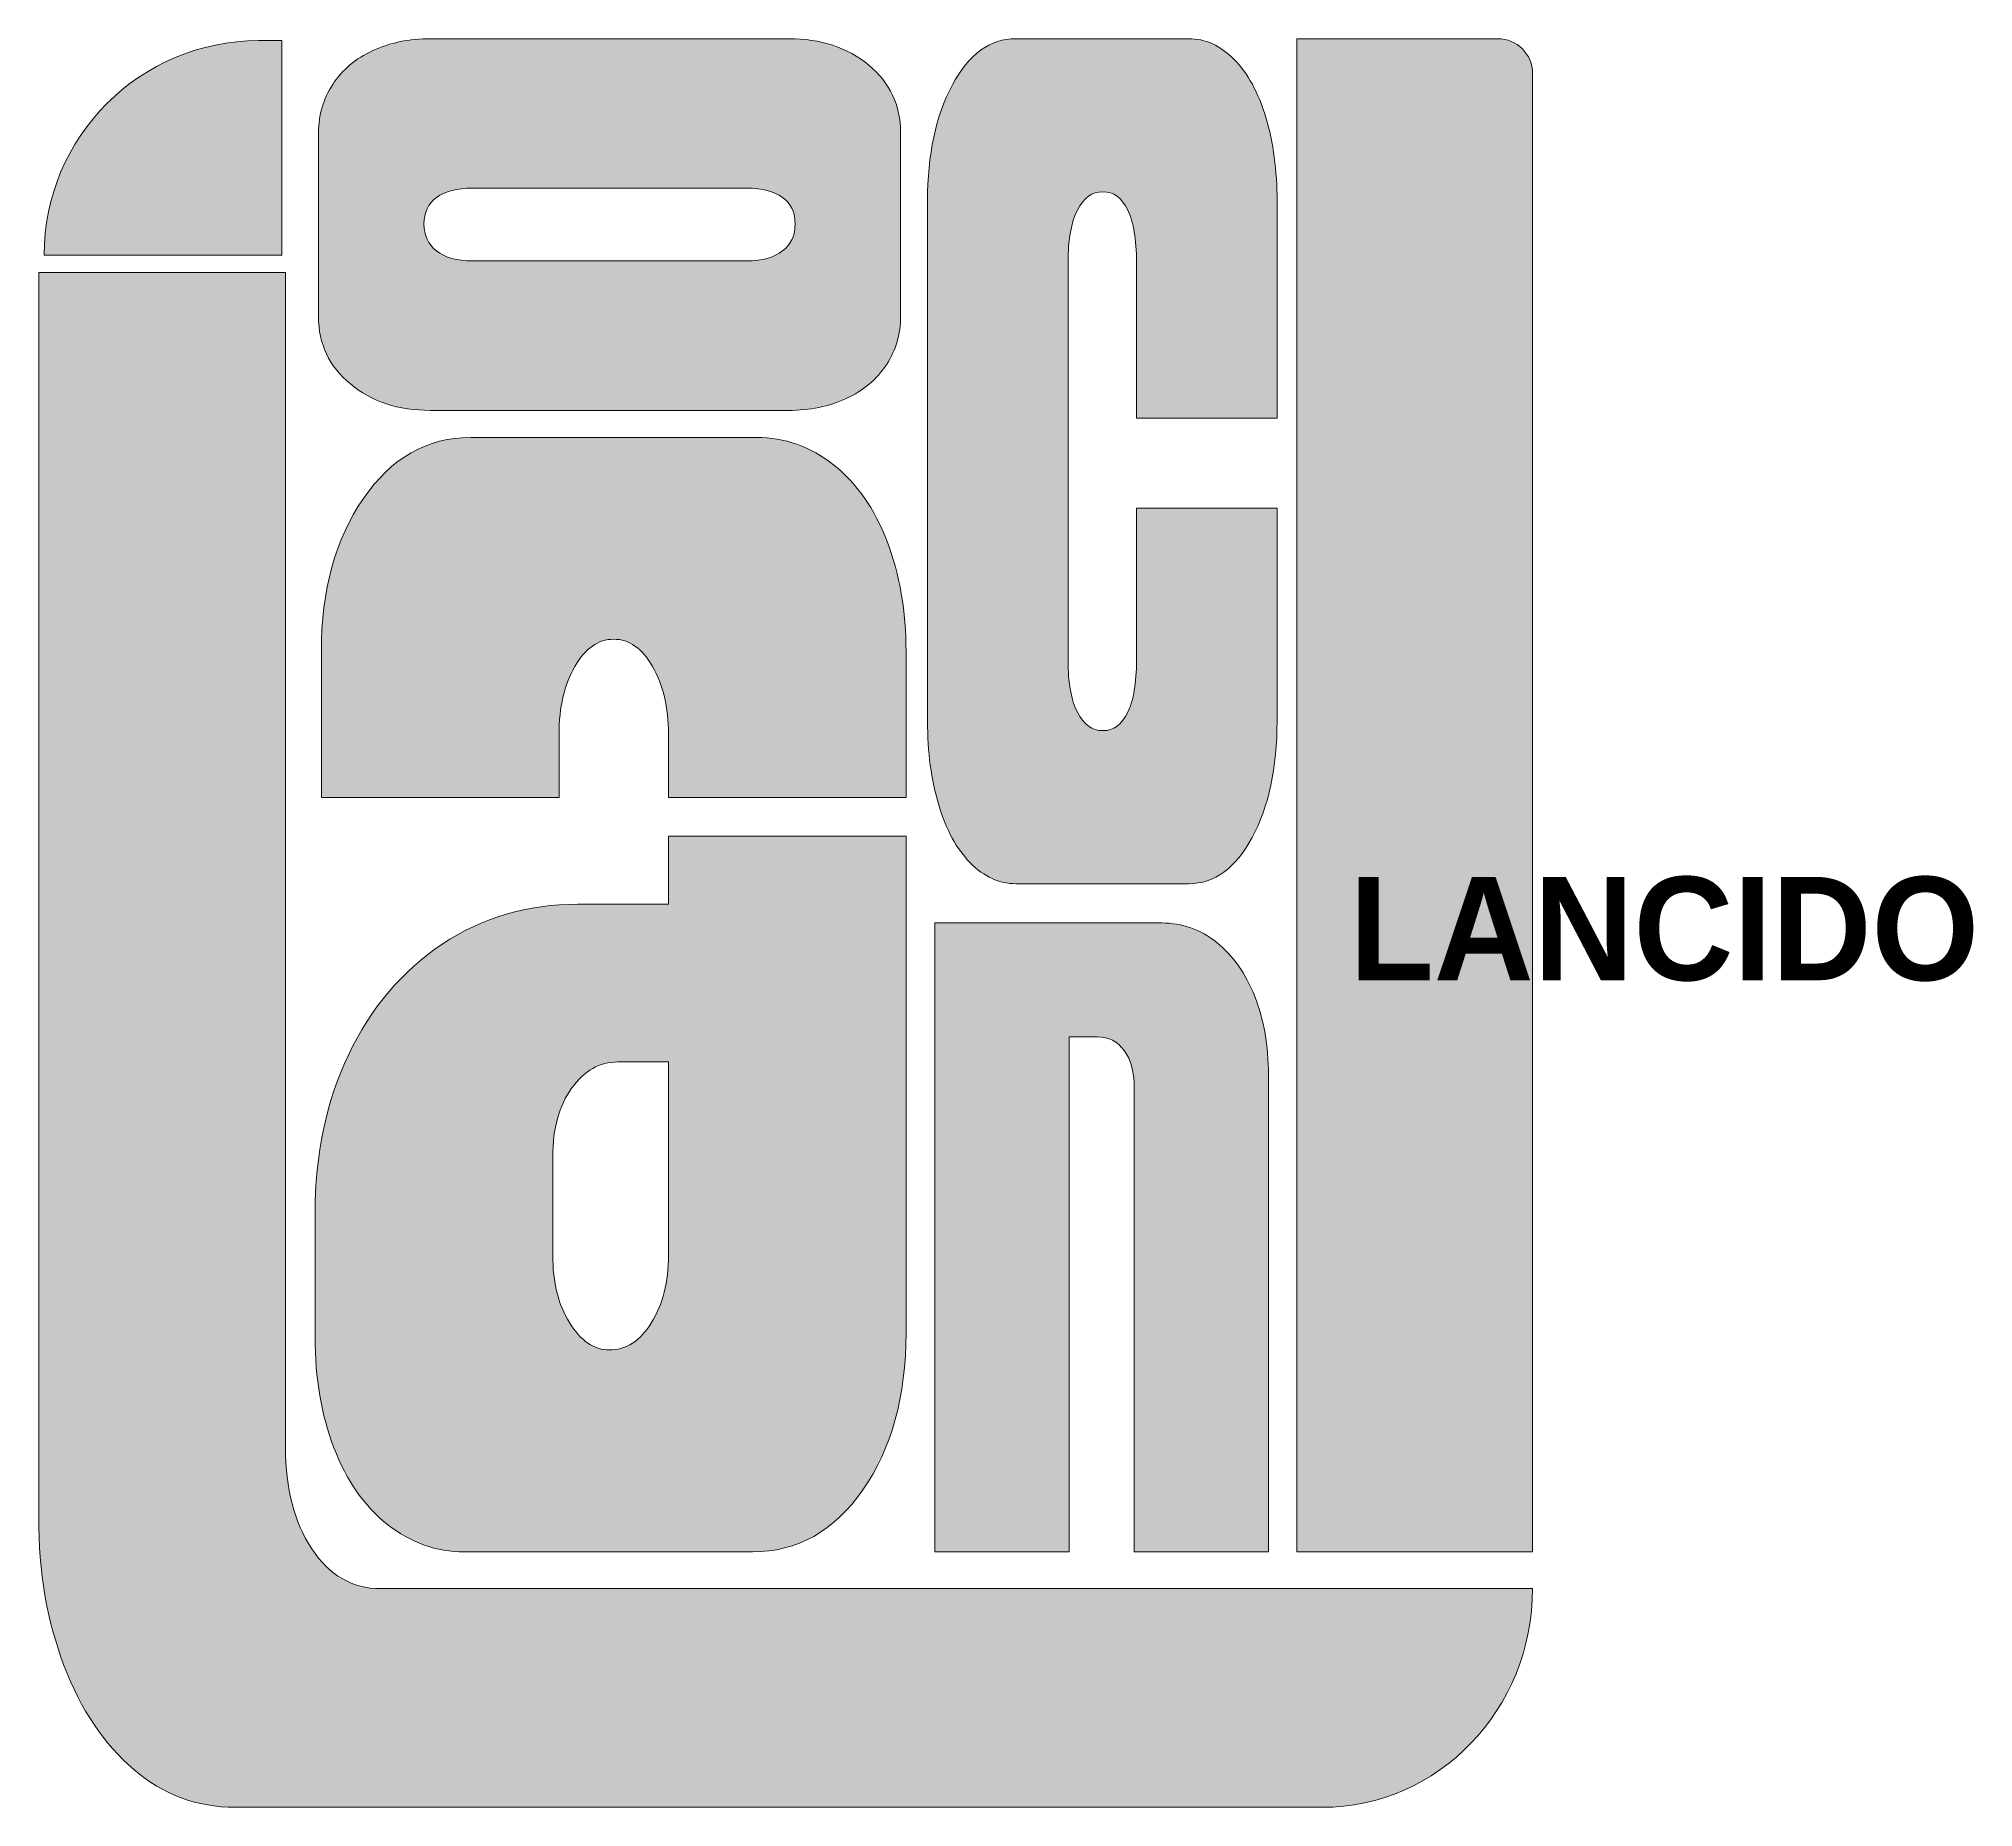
# Model space of a CAD drawing. Extents: x 445 to 1111, y -677 to -68.
import ezdxf

# ---------------------------------------------------------------- set-up
doc = ezdxf.new("R2010")
doc.units = 0
doc.header["$MEASUREMENT"] = 0
doc.layers.add('Layer 1', color=7, linetype='Continuous', lineweight=0)

msp = doc.modelspace()

# ---------------------------------------------------------------- hatches: boundary and pattern name
at = {"layer": 'Layer 1', "true_color": 0x9500ff, "transparency": 33554687}
h = msp.add_hatch(color=190, dxfattribs=at)
h.dxf.hatch_style = 2
edge = h.paths.add_edge_path()
edge.add_spline(control_points=[(528.69, -68.68), (528.69, -68.68), (520.73, -68.68), (520.73, -68.68), (479.97, -68.68), (446.93, -101.72), (446.93, -142.48), (446.93, -142.48), (446.93, -142.48), (446.93, -142.48), (446.93, -142.48), (528.69, -142.48), (528.69, -142.48), (528.69, -142.48), (528.69, -68.68), (528.69, -68.68)], knot_values=[0, 0, 0, 0, 1, 1, 1, 2, 2, 2, 3, 3, 3, 4, 4, 4, 5, 5, 5, 5], degree=3, periodic=0)
h = msp.add_hatch(color=190, dxfattribs=at)
h.dxf.hatch_style = 2
edge = h.paths.add_edge_path()
edge.add_spline(control_points=[(700.96, -141.05), (698.08, -143.33), (693.99, -144.48), (688.7, -144.48), (688.7, -144.48), (594.24, -144.48), (594.24, -144.48), (588.96, -144.48), (584.86, -143.33), (581.96, -141.05), (579.06, -138.8), (577.6, -135.67), (577.6, -131.74), (577.6, -127.8), (579.06, -124.74), (581.96, -122.62), (584.86, -120.52), (588.96, -119.43), (594.24, -119.43), (594.24, -119.43), (688.7, -119.43), (688.7, -119.43), (693.99, -119.43), (698.08, -120.52), (700.96, -122.62), (703.86, -124.74), (705.32, -127.8), (705.32, -131.74), (705.32, -135.67), (703.86, -138.8), (700.96, -141.05)], knot_values=[0, 0, 0, 0, 1, 1, 1, 2, 2, 2, 3, 3, 3, 4, 4, 4, 5, 5, 5, 6, 6, 6, 7, 7, 7, 8, 8, 8, 9, 9, 9, 10, 10, 10, 10], degree=3, periodic=0)
edge = h.paths.add_edge_path()
edge.add_spline(control_points=[(730.63, -77.1), (723.33, -71.03), (714.13, -68), (703.04, -68), (703.04, -68), (579.88, -68), (579.88, -68), (572.58, -68), (565.96, -69.37), (560.05, -72.09), (554.12, -74.82), (549.52, -78.69), (546.24, -83.71), (542.99, -88.71), (541.33, -94.25), (541.33, -100.31), (541.33, -100.31), (541.33, -163.6), (541.33, -163.6), (541.33, -173.01), (545, -180.75), (552.31, -186.82), (559.61, -192.88), (568.79, -195.91), (579.88, -195.91), (579.88, -195.91), (703.04, -195.91), (703.04, -195.91), (710.36, -195.91), (716.96, -194.54), (722.89, -191.82), (728.8, -189.1), (733.4, -185.23), (736.68, -180.22), (739.95, -175.2), (741.59, -169.67), (741.59, -163.6), (741.59, -163.6), (741.59, -100.31), (741.59, -100.31), (741.59, -90.93), (737.94, -83.18), (730.63, -77.1)], knot_values=[0, 0, 0, 0, 1, 1, 1, 2, 2, 2, 3, 3, 3, 4, 4, 4, 5, 5, 5, 6, 6, 6, 7, 7, 7, 8, 8, 8, 9, 9, 9, 10, 10, 10, 11, 11, 11, 12, 12, 12, 13, 13, 13, 14, 14, 14, 14], degree=3, periodic=0)
h = msp.add_hatch(color=190, dxfattribs=at)
h.dxf.hatch_style = 2
edge = h.paths.add_edge_path()
edge.add_spline(control_points=[(871.1, -198.57), (871.1, -198.57), (871.1, -123.97), (871.1, -123.97), (871.1, -113.35), (869.81, -103.76), (867.25, -95.15), (864.68, -86.57), (861.03, -79.88), (856.34, -75.13), (851.62, -70.39), (846.42, -68), (840.71, -68), (840.71, -68), (781.23, -68), (781.23, -68), (772.37, -68), (765.09, -73.31), (759.4, -83.91), (753.69, -94.51), (750.84, -107.88), (750.84, -123.97), (750.84, -123.97), (750.84, -302.8), (750.84, -302.8), (750.84, -313.43), (752.12, -323.03), (754.69, -331.62), (757.26, -340.21), (760.89, -346.89), (765.6, -351.65), (770.31, -356.4), (775.52, -358.77), (781.23, -358.77), (781.23, -358.77), (840.71, -358.77), (840.71, -358.77), (849.54, -358.77), (856.82, -353.48), (862.53, -342.86), (868.24, -332.26), (871.1, -318.92), (871.1, -302.8), (871.1, -302.8), (871.1, -229.55), (871.1, -229.55), (871.1, -229.55), (822.74, -229.55), (822.74, -229.55), (822.74, -229.55), (822.74, -281.96), (822.74, -281.96), (822.74, -289.64), (821.72, -295.59), (819.73, -299.79), (817.74, -304), (814.89, -306.1), (811.19, -306.1), (807.47, -306.1), (804.55, -304), (802.4, -299.79), (800.26, -295.59), (799.2, -289.64), (799.2, -281.96), (799.2, -281.96), (799.2, -144.81), (799.2, -144.81), (799.2, -137.14), (800.26, -131.18), (802.4, -126.98), (804.55, -122.77), (807.47, -120.67), (811.19, -120.67), (814.89, -120.67), (817.74, -122.77), (819.73, -126.98), (821.72, -131.18), (822.74, -137.14), (822.74, -144.81), (822.74, -144.81), (822.74, -198.57), (822.74, -198.57), (822.74, -198.57), (871.1, -198.57), (871.1, -198.57)], knot_values=[0, 0, 0, 0, 1, 1, 1, 2, 2, 2, 3, 3, 3, 4, 4, 4, 5, 5, 5, 6, 6, 6, 7, 7, 7, 8, 8, 8, 9, 9, 9, 10, 10, 10, 11, 11, 11, 12, 12, 12, 13, 13, 13, 14, 14, 14, 15, 15, 15, 16, 16, 16, 17, 17, 17, 18, 18, 18, 19, 19, 19, 20, 20, 20, 21, 21, 21, 22, 22, 22, 23, 23, 23, 24, 24, 24, 25, 25, 25, 26, 26, 26, 27, 27, 27, 28, 28, 28, 28], degree=3, periodic=0)
h = msp.add_hatch(color=190, dxfattribs=at)
h.dxf.hatch_style = 2
edge = h.paths.add_edge_path()
edge.add_spline(control_points=[(959, -588.68), (959, -588.68), (877.85, -588.68), (877.85, -588.68), (877.85, -588.68), (877.85, -68), (877.85, -68), (877.85, -68), (947, -68), (947, -68), (953.63, -68), (959, -73.37), (959, -80), (959, -80), (959, -588.68), (959, -588.68)], knot_values=[0, 0, 0, 0, 1, 1, 1, 2, 2, 2, 3, 3, 3, 4, 4, 4, 5, 5, 5, 5], degree=3, periodic=0)
h = msp.add_hatch(color=190, dxfattribs=at)
h.dxf.hatch_style = 2
edge = h.paths.add_edge_path()
edge.add_spline(control_points=[(562.69, -601.34), (552.95, -601.34), (545.05, -596.76), (539.03, -587.6), (532.99, -578.44), (529.98, -566.87), (529.98, -552.86), (529.98, -552.86), (529.98, -148.4), (529.98, -148.4), (529.98, -148.4), (445.06, -148.4), (445.06, -148.4), (445.06, -148.4), (445.06, -576.74), (445.06, -576.74), (445.06, -595.55), (447.94, -612.54), (453.76, -627.75), (459.56, -642.95), (467.55, -654.88), (477.77, -663.58), (487.97, -672.25), (499.57, -676.59), (512.58, -676.59), (512.58, -676.59), (886.61, -676.59), (886.61, -676.59), (906.62, -676.59), (924.7, -668.18), (937.8, -654.55), (950.9, -640.94), (959, -622.13), (959, -601.34), (959, -601.34), (562.69, -601.34), (562.69, -601.34)], knot_values=[0, 0, 0, 0, 1, 1, 1, 2, 2, 2, 3, 3, 3, 4, 4, 4, 5, 5, 5, 6, 6, 6, 7, 7, 7, 8, 8, 8, 9, 9, 9, 10, 10, 10, 11, 11, 11, 12, 12, 12, 12], degree=3, periodic=0)
h = msp.add_hatch(color=190, dxfattribs=at)
h.dxf.hatch_style = 2
edge = h.paths.add_edge_path()
edge.add_spline(control_points=[(736.94, -241.02), (732.6, -229.69), (726.45, -220.88), (718.49, -214.61), (710.54, -208.35), (701.73, -205.21), (692.08, -205.21), (692.08, -205.21), (593.69, -205.21), (593.69, -205.21), (578.73, -205.21), (566.43, -212.2), (556.78, -226.19), (547.13, -240.18), (542.3, -257.79), (542.3, -279.01), (542.3, -279.01), (542.3, -329.14), (542.3, -329.14), (542.3, -329.14), (624.08, -329.14), (624.08, -329.14), (624.08, -329.14), (624.08, -307.23), (624.08, -307.23), (624.08, -298.07), (625.87, -290.35), (629.5, -284.06), (633.11, -277.8), (637.58, -274.65), (642.89, -274.65), (648.18, -274.65), (652.65, -277.8), (656.28, -284.06), (659.88, -290.35), (661.7, -298.07), (661.7, -307.23), (661.7, -307.23), (661.7, -329.14), (661.7, -329.14), (661.7, -329.14), (743.45, -329.14), (743.45, -329.14), (743.45, -329.14), (743.45, -279.01), (743.45, -279.01), (743.45, -265.03), (741.28, -252.35), (736.94, -241.02)], knot_values=[0, 0, 0, 0, 1, 1, 1, 2, 2, 2, 3, 3, 3, 4, 4, 4, 5, 5, 5, 6, 6, 6, 7, 7, 7, 8, 8, 8, 9, 9, 9, 10, 10, 10, 11, 11, 11, 12, 12, 12, 13, 13, 13, 14, 14, 14, 15, 15, 15, 16, 16, 16, 16], degree=3, periodic=0)
edge = h.paths.add_edge_path()
edge.add_spline(control_points=[(661.7, -486.66), (661.7, -495.83), (659.75, -503.55), (655.9, -509.81), (652.03, -516.1), (647.22, -519.22), (641.43, -519.22), (636.12, -519.22), (631.53, -516.1), (627.68, -509.81), (623.81, -503.55), (621.91, -495.83), (621.91, -486.66), (621.91, -486.66), (621.91, -452.65), (621.91, -452.65), (621.91, -443.02), (624.08, -435.17), (628.41, -429.15), (632.75, -423.11), (638.06, -420.1), (644.33, -420.1), (644.33, -420.1), (661.7, -420.1), (661.7, -420.1), (661.7, -420.1), (661.7, -486.66), (661.7, -486.66)], knot_values=[0, 0, 0, 0, 1, 1, 1, 2, 2, 2, 3, 3, 3, 4, 4, 4, 5, 5, 5, 6, 6, 6, 7, 7, 7, 8, 8, 8, 9, 9, 9, 9], degree=3, periodic=0)
edge = h.paths.add_edge_path()
edge.add_spline(control_points=[(661.7, -365.83), (661.7, -365.83), (630.58, -365.83), (630.58, -365.83), (613.21, -365.83), (597.65, -370.41), (583.91, -379.58), (570.17, -388.74), (559.43, -401.4), (551.71, -417.55), (543.99, -433.73), (540.14, -451.92), (540.14, -472.19), (540.14, -472.19), (540.14, -514.88), (540.14, -514.88), (540.14, -528.87), (542.3, -541.55), (546.64, -552.86), (550.98, -564.21), (557.13, -573.02), (565.1, -579.28), (573.07, -585.54), (581.85, -588.69), (591.5, -588.69), (591.5, -588.69), (690.64, -588.69), (690.64, -588.69), (706.07, -588.69), (718.73, -581.56), (728.62, -567.33), (738.49, -553.12), (743.45, -535.13), (743.45, -513.44), (743.45, -513.44), (743.45, -342.42), (743.45, -342.42), (743.45, -342.42), (661.7, -342.42), (661.7, -342.42), (661.7, -342.42), (661.7, -365.83), (661.7, -365.83)], knot_values=[0, 0, 0, 0, 1, 1, 1, 2, 2, 2, 3, 3, 3, 4, 4, 4, 5, 5, 5, 6, 6, 6, 7, 7, 7, 8, 8, 8, 9, 9, 9, 10, 10, 10, 11, 11, 11, 12, 12, 12, 13, 13, 13, 14, 14, 14, 14], degree=3, periodic=0)
h = msp.add_hatch(color=190, dxfattribs=at)
h.dxf.hatch_style = 2
edge = h.paths.add_edge_path()
edge.add_spline(control_points=[(863.44, -397.61), (860.3, -389.71), (855.94, -383.51), (850.36, -379.02), (844.78, -374.53), (838.45, -372.29), (831.4, -372.29), (831.4, -372.29), (753.41, -372.29), (753.41, -372.29), (753.41, -372.29), (753.41, -588.69), (753.41, -588.69), (753.41, -588.69), (799.55, -588.69), (799.55, -588.69), (799.55, -588.69), (799.55, -411.49), (799.55, -411.49), (799.55, -411.49), (809.33, -411.49), (809.33, -411.49), (813.14, -411.49), (816.21, -413.06), (818.54, -416.18), (820.84, -419.32), (821.99, -423.75), (821.99, -429.46), (821.99, -429.46), (821.99, -588.69), (821.99, -588.69), (821.99, -588.69), (868.13, -588.69), (868.13, -588.69), (868.13, -588.69), (868.13, -424.54), (868.13, -424.54), (868.13, -414.5), (866.56, -405.51), (863.44, -397.61)], knot_values=[0, 0, 0, 0, 1, 1, 1, 2, 2, 2, 3, 3, 3, 4, 4, 4, 5, 5, 5, 6, 6, 6, 7, 7, 7, 8, 8, 8, 9, 9, 9, 10, 10, 10, 11, 11, 11, 12, 12, 12, 13, 13, 13, 13], degree=3, periodic=0)

# ---------------------------------------------------------------- linework, layer by layer
at = {"layer": 'Layer 1'}
for points, knots in [([(528.69, -68.68), (528.69, -68.68), (520.73, -68.68), (520.73, -68.68), (479.97, -68.68), (446.93, -101.72), (446.93, -142.48), (446.93, -142.48), (446.93, -142.48), (446.93, -142.48), (446.93, -142.48), (528.69, -142.48), (528.69, -142.48), (528.69, -142.48), (528.69, -68.68), (528.69, -68.68)], [0, 0, 0, 0, 1, 1, 1, 2, 2, 2, 3, 3, 3, 4, 4, 4, 5, 5, 5, 5]), ([(730.63, -77.1), (723.33, -71.03), (714.13, -68), (703.04, -68), (703.04, -68), (579.88, -68), (579.88, -68), (572.58, -68), (565.96, -69.37), (560.05, -72.09), (554.12, -74.82), (549.52, -78.69), (546.24, -83.71), (542.99, -88.71), (541.33, -94.25), (541.33, -100.31), (541.33, -100.31), (541.33, -163.6), (541.33, -163.6), (541.33, -173.01), (545, -180.75), (552.31, -186.82), (559.61, -192.88), (568.79, -195.91), (579.88, -195.91), (579.88, -195.91), (703.04, -195.91), (703.04, -195.91), (710.36, -195.91), (716.96, -194.54), (722.89, -191.82), (728.8, -189.1), (733.4, -185.23), (736.68, -180.22), (739.95, -175.2), (741.59, -169.67), (741.59, -163.6), (741.59, -163.6), (741.59, -100.31), (741.59, -100.31), (741.59, -90.93), (737.94, -83.18), (730.63, -77.1)], [0, 0, 0, 0, 1, 1, 1, 2, 2, 2, 3, 3, 3, 4, 4, 4, 5, 5, 5, 6, 6, 6, 7, 7, 7, 8, 8, 8, 9, 9, 9, 10, 10, 10, 11, 11, 11, 12, 12, 12, 13, 13, 13, 14, 14, 14, 14]), ([(871.1, -198.57), (871.1, -198.57), (871.1, -123.97), (871.1, -123.97), (871.1, -113.35), (869.81, -103.76), (867.25, -95.15), (864.68, -86.57), (861.03, -79.88), (856.34, -75.13), (851.62, -70.39), (846.42, -68), (840.71, -68), (840.71, -68), (781.23, -68), (781.23, -68), (772.37, -68), (765.09, -73.31), (759.4, -83.91), (753.69, -94.51), (750.84, -107.88), (750.84, -123.97), (750.84, -123.97), (750.84, -302.8), (750.84, -302.8), (750.84, -313.43), (752.12, -323.03), (754.69, -331.62), (757.26, -340.21), (760.89, -346.89), (765.6, -351.65), (770.31, -356.4), (775.52, -358.77), (781.23, -358.77), (781.23, -358.77), (840.71, -358.77), (840.71, -358.77), (849.54, -358.77), (856.82, -353.48), (862.53, -342.86), (868.24, -332.26), (871.1, -318.92), (871.1, -302.8), (871.1, -302.8), (871.1, -229.55), (871.1, -229.55), (871.1, -229.55), (822.74, -229.55), (822.74, -229.55), (822.74, -229.55), (822.74, -281.96), (822.74, -281.96), (822.74, -289.64), (821.72, -295.59), (819.73, -299.79), (817.74, -304), (814.89, -306.1), (811.19, -306.1), (807.47, -306.1), (804.55, -304), (802.4, -299.79), (800.26, -295.59), (799.2, -289.64), (799.2, -281.96), (799.2, -281.96), (799.2, -144.81), (799.2, -144.81), (799.2, -137.14), (800.26, -131.18), (802.4, -126.98), (804.55, -122.77), (807.47, -120.67), (811.19, -120.67), (814.89, -120.67), (817.74, -122.77), (819.73, -126.98), (821.72, -131.18), (822.74, -137.14), (822.74, -144.81), (822.74, -144.81), (822.74, -198.57), (822.74, -198.57), (822.74, -198.57), (871.1, -198.57), (871.1, -198.57)], [0, 0, 0, 0, 1, 1, 1, 2, 2, 2, 3, 3, 3, 4, 4, 4, 5, 5, 5, 6, 6, 6, 7, 7, 7, 8, 8, 8, 9, 9, 9, 10, 10, 10, 11, 11, 11, 12, 12, 12, 13, 13, 13, 14, 14, 14, 15, 15, 15, 16, 16, 16, 17, 17, 17, 18, 18, 18, 19, 19, 19, 20, 20, 20, 21, 21, 21, 22, 22, 22, 23, 23, 23, 24, 24, 24, 25, 25, 25, 26, 26, 26, 27, 27, 27, 28, 28, 28, 28]), ([(959, -588.68), (959, -588.68), (877.85, -588.68), (877.85, -588.68), (877.85, -588.68), (877.85, -68), (877.85, -68), (877.85, -68), (947, -68), (947, -68), (953.63, -68), (959, -73.37), (959, -80), (959, -80), (959, -588.68), (959, -588.68)], [0, 0, 0, 0, 1, 1, 1, 2, 2, 2, 3, 3, 3, 4, 4, 4, 5, 5, 5, 5]), ([(700.96, -141.05), (698.08, -143.33), (693.99, -144.48), (688.7, -144.48), (688.7, -144.48), (594.24, -144.48), (594.24, -144.48), (588.96, -144.48), (584.86, -143.33), (581.96, -141.05), (579.06, -138.8), (577.6, -135.67), (577.6, -131.74), (577.6, -127.8), (579.06, -124.74), (581.96, -122.62), (584.86, -120.52), (588.96, -119.43), (594.24, -119.43), (594.24, -119.43), (688.7, -119.43), (688.7, -119.43), (693.99, -119.43), (698.08, -120.52), (700.96, -122.62), (703.86, -124.74), (705.32, -127.8), (705.32, -131.74), (705.32, -135.67), (703.86, -138.8), (700.96, -141.05)], [0, 0, 0, 0, 1, 1, 1, 2, 2, 2, 3, 3, 3, 4, 4, 4, 5, 5, 5, 6, 6, 6, 7, 7, 7, 8, 8, 8, 9, 9, 9, 10, 10, 10, 10]), ([(562.69, -601.34), (552.95, -601.34), (545.05, -596.76), (539.03, -587.6), (532.99, -578.44), (529.98, -566.87), (529.98, -552.86), (529.98, -552.86), (529.98, -148.4), (529.98, -148.4), (529.98, -148.4), (445.06, -148.4), (445.06, -148.4), (445.06, -148.4), (445.06, -576.74), (445.06, -576.74), (445.06, -595.55), (447.94, -612.54), (453.76, -627.75), (459.56, -642.95), (467.55, -654.88), (477.77, -663.58), (487.97, -672.25), (499.57, -676.59), (512.58, -676.59), (512.58, -676.59), (886.61, -676.59), (886.61, -676.59), (906.62, -676.59), (924.7, -668.18), (937.8, -654.55), (950.9, -640.94), (959, -622.13), (959, -601.34), (959, -601.34), (562.69, -601.34), (562.69, -601.34)], [0, 0, 0, 0, 1, 1, 1, 2, 2, 2, 3, 3, 3, 4, 4, 4, 5, 5, 5, 6, 6, 6, 7, 7, 7, 8, 8, 8, 9, 9, 9, 10, 10, 10, 11, 11, 11, 12, 12, 12, 12]), ([(736.94, -241.02), (732.6, -229.69), (726.45, -220.88), (718.49, -214.61), (710.54, -208.35), (701.73, -205.21), (692.08, -205.21), (692.08, -205.21), (593.69, -205.21), (593.69, -205.21), (578.73, -205.21), (566.43, -212.2), (556.78, -226.19), (547.13, -240.18), (542.3, -257.79), (542.3, -279.01), (542.3, -279.01), (542.3, -329.14), (542.3, -329.14), (542.3, -329.14), (624.08, -329.14), (624.08, -329.14), (624.08, -329.14), (624.08, -307.23), (624.08, -307.23), (624.08, -298.07), (625.87, -290.35), (629.5, -284.06), (633.11, -277.8), (637.58, -274.65), (642.89, -274.65), (648.18, -274.65), (652.65, -277.8), (656.28, -284.06), (659.88, -290.35), (661.7, -298.07), (661.7, -307.23), (661.7, -307.23), (661.7, -329.14), (661.7, -329.14), (661.7, -329.14), (743.45, -329.14), (743.45, -329.14), (743.45, -329.14), (743.45, -279.01), (743.45, -279.01), (743.45, -265.03), (741.28, -252.35), (736.94, -241.02)], [0, 0, 0, 0, 1, 1, 1, 2, 2, 2, 3, 3, 3, 4, 4, 4, 5, 5, 5, 6, 6, 6, 7, 7, 7, 8, 8, 8, 9, 9, 9, 10, 10, 10, 11, 11, 11, 12, 12, 12, 13, 13, 13, 14, 14, 14, 15, 15, 15, 16, 16, 16, 16]), ([(661.7, -365.83), (661.7, -365.83), (630.58, -365.83), (630.58, -365.83), (613.21, -365.83), (597.65, -370.41), (583.91, -379.58), (570.17, -388.74), (559.43, -401.4), (551.71, -417.55), (543.99, -433.73), (540.14, -451.92), (540.14, -472.19), (540.14, -472.19), (540.14, -514.88), (540.14, -514.88), (540.14, -528.87), (542.3, -541.55), (546.64, -552.86), (550.98, -564.21), (557.13, -573.02), (565.1, -579.28), (573.07, -585.54), (581.85, -588.69), (591.5, -588.69), (591.5, -588.69), (690.64, -588.69), (690.64, -588.69), (706.07, -588.69), (718.73, -581.56), (728.62, -567.33), (738.49, -553.12), (743.45, -535.13), (743.45, -513.44), (743.45, -513.44), (743.45, -342.42), (743.45, -342.42), (743.45, -342.42), (661.7, -342.42), (661.7, -342.42), (661.7, -342.42), (661.7, -365.83), (661.7, -365.83)], [0, 0, 0, 0, 1, 1, 1, 2, 2, 2, 3, 3, 3, 4, 4, 4, 5, 5, 5, 6, 6, 6, 7, 7, 7, 8, 8, 8, 9, 9, 9, 10, 10, 10, 11, 11, 11, 12, 12, 12, 13, 13, 13, 14, 14, 14, 14]), ([(863.44, -397.61), (860.3, -389.71), (855.94, -383.51), (850.36, -379.02), (844.78, -374.53), (838.45, -372.29), (831.4, -372.29), (831.4, -372.29), (753.41, -372.29), (753.41, -372.29), (753.41, -372.29), (753.41, -588.69), (753.41, -588.69), (753.41, -588.69), (799.55, -588.69), (799.55, -588.69), (799.55, -588.69), (799.55, -411.49), (799.55, -411.49), (799.55, -411.49), (809.33, -411.49), (809.33, -411.49), (813.14, -411.49), (816.21, -413.06), (818.54, -416.18), (820.84, -419.32), (821.99, -423.75), (821.99, -429.46), (821.99, -429.46), (821.99, -588.69), (821.99, -588.69), (821.99, -588.69), (868.13, -588.69), (868.13, -588.69), (868.13, -588.69), (868.13, -424.54), (868.13, -424.54), (868.13, -414.5), (866.56, -405.51), (863.44, -397.61)], [0, 0, 0, 0, 1, 1, 1, 2, 2, 2, 3, 3, 3, 4, 4, 4, 5, 5, 5, 6, 6, 6, 7, 7, 7, 8, 8, 8, 9, 9, 9, 10, 10, 10, 11, 11, 11, 12, 12, 12, 13, 13, 13, 13]), ([(661.7, -486.66), (661.7, -495.83), (659.75, -503.55), (655.9, -509.81), (652.03, -516.1), (647.22, -519.22), (641.43, -519.22), (636.12, -519.22), (631.53, -516.1), (627.68, -509.81), (623.81, -503.55), (621.91, -495.83), (621.91, -486.66), (621.91, -486.66), (621.91, -452.65), (621.91, -452.65), (621.91, -443.02), (624.08, -435.17), (628.41, -429.15), (632.75, -423.11), (638.06, -420.1), (644.33, -420.1), (644.33, -420.1), (661.7, -420.1), (661.7, -420.1), (661.7, -420.1), (661.7, -486.66), (661.7, -486.66)], [0, 0, 0, 0, 1, 1, 1, 2, 2, 2, 3, 3, 3, 4, 4, 4, 5, 5, 5, 6, 6, 6, 7, 7, 7, 8, 8, 8, 9, 9, 9, 9])]:
    msp.add_open_spline(points, degree=3, knots=knots, dxfattribs=at)

# ---------------------------------------------------------------- texts
at = {"layer": 'Layer 1', "insert": (896, -392.49), "char_height": 0.2, "attachment_point": 7}
msp.add_mtext('\\C18;\\c0;\\FPoppins ExtraBold|b1|i0|c1;\\H35.561992;\\W1.000000;LANCIDO', dxfattribs=at)

doc.saveas('drawing.dxf')
